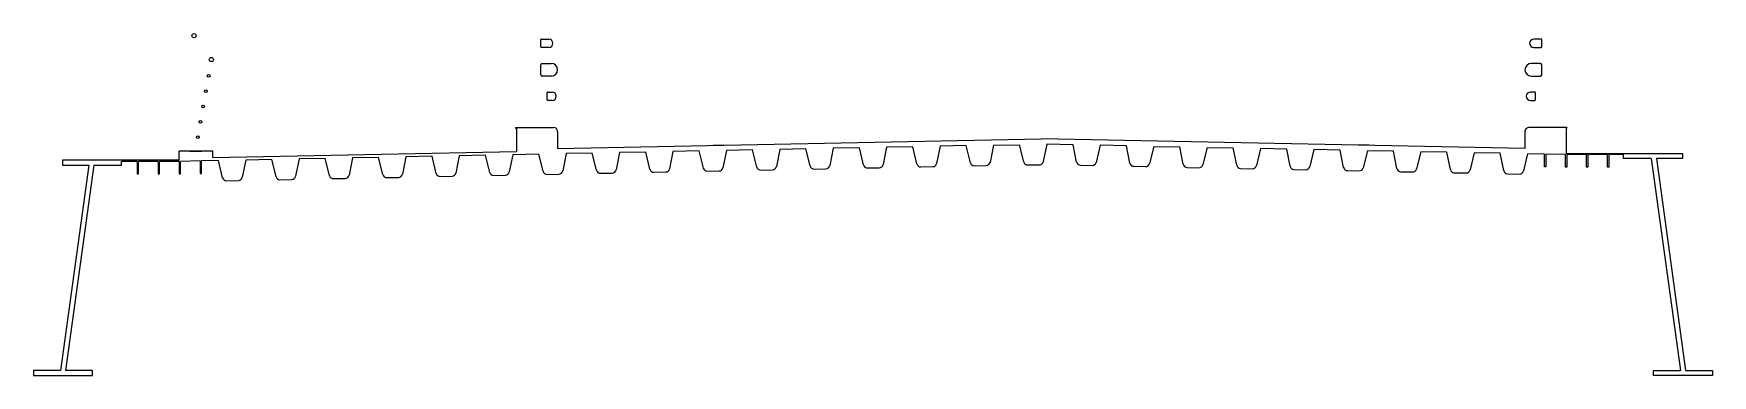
# Model space of a CAD drawing. Header units: millimetres. Extents: x 146683 to 167572, y -23793 to 2998.
# Drawn here: x 147353 to 167313, y -1068 to 2998 of the extents above.
import ezdxf

# ---------------------------------------------------------------- set-up
doc = ezdxf.new("R2010")
doc.units = ezdxf.units.MM
doc.header["$LTSCALE"] = 700
for name, color, linetype in [('3', 3, 'Continuous'), ('6', 6, 'Continuous'), ('CS-STEL-MAJR', 3, 'Continuous'), ('치수선', 1, 'Continuous')]:
    doc.layers.add(name, color=color, linetype=linetype)

msp = doc.modelspace()

# ---------------------------------------------------------------- linework, layer by layer
msp.add_line((149213, 1600), (149353, 1600))
for centre, radius in [((149261, 2973), 25), ((149467, 2689), 25), ((149435, 2494), 16), ((149402, 2312), 16), ((149371, 2130), 16), ((149339, 1948), 16), ((149307, 1766), 16)]:
    msp.add_circle(centre, radius)
at = {"layer": '3'}
for p, q in [((153383, 2538), (153383, 2596)), ((165283, 2538), (165283, 2596)), ((153458, 2233), (153458, 2271)), ((165208, 2233), (165208, 2271)), ((158765, 1672), (159075, 1675)), ((159711, 1675), (159399, 1682)), ((160670, 1656), (160981, 1650)), ((161305, 1643), (161616, 1637)), ((148009, 1432), (147673, -1008)), ((148070, 1432), (147734, -1008)), ((149083, 1492), (148398, 1492)), ((148585, 1478), (148398, 1478)), ((148835, 1478), (148601, 1478)), ((149083, 1478), (148851, 1478)), ((165583, 1572), (165573, 1572)), ((165583, 1572), (166257, 1572)), ((165815, 1558), (165583, 1558)), ((166065, 1558), (165831, 1558)), ((166257, 1558), (166081, 1558)), ((166257, 1572), (166957, 1572)), ((166257, 1512), (166257, 1558)), ((166585, 1512), (166257, 1512)), ((166585, 1512), (166932, -1008)), ((166646, 1512), (166993, -1008)), ((166957, 1512), (166646, 1512)), ((166957, 1572), (166957, 1512))]:
    msp.add_line(p, q, dxfattribs=at)
for points in [[(155266, 1602), (154955, 1595)], [(155901, 1614), (155590, 1608)], [(156536, 1627), (156225, 1621)], [(157171, 1640), (156860, 1634)], [(157806, 1652), (157495, 1646)], [(158441, 1665), (158130, 1659)], [(160346, 1663), (160035, 1669)], [(162251, 1625), (161940, 1631)], [(162886, 1612), (162575, 1618)], [(163521, 1599), (163210, 1605)], [(148398, 1492), (148398, 1492), (147698, 1492), (147698, 1432), (148009, 1432)], [(148070, 1432), (148398, 1432), (148398, 1478)], [(149085, 1478), (149083, 1478)], [(149335, 1483), (149101, 1478)], [(149551, 1487), (149351, 1483)], [(150186, 1500), (149875, 1494)], [(150821, 1513), (150510, 1507)], [(151456, 1525), (151145, 1519)], [(152091, 1538), (151780, 1532)], [(152726, 1551), (152415, 1545)], [(153361, 1564), (153050, 1557)], [(153996, 1576), (153685, 1570)], [(154631, 1589), (154320, 1583)], [(164156, 1587), (163845, 1593)], [(164791, 1574), (164480, 1580)], [(165315, 1563), (165115, 1567)], [(165565, 1558), (165331, 1563)], [(165583, 1558), (165581, 1558)], [(147673, -1008), (147353, -1008), (147353, -1068), (148053, -1068), (148053, -1008), (147734, -1008)], [(166993, -1008), (167313, -1008), (167313, -1068), (166613, -1068), (166613, -1008), (166932, -1008)]]:
    msp.add_lwpolyline(points, dxfattribs=at)
at = {"layer": '6'}
for points in [[(149483, 1525), (153093, 1597)], [(153583, 1632), (159333, 1747)], [(165083, 1632), (159333, 1747)]]:
    msp.add_lwpolyline(points, dxfattribs=at)
at = {"layer": 'CS-STEL-MAJR'}
for p, q in [((153383, 2901), (153383, 2924)), ((153383, 2840), (153383, 2916)), ((153383, 2840), (153383, 2863)), ((153391, 2932), (153478, 2932)), ((153478, 2832), (153391, 2832)), ((153391, 2832), (153392, 2832)), ((165275, 2932), (165188, 2932)), ((165188, 2832), (165275, 2832)), ((165275, 2832), (165274, 2832)), ((165283, 2901), (165283, 2924)), ((165283, 2840), (165283, 2916)), ((165283, 2840), (165283, 2863)), ((153383, 2596), (153383, 2626)), ((153399, 2642), (153508, 2642)), ((165267, 2642), (165158, 2642)), ((165283, 2596), (165283, 2626)), ((153383, 2508), (153383, 2538)), ((153508, 2492), (153399, 2492)), ((165158, 2492), (165267, 2492)), ((165283, 2508), (165283, 2538)), ((153458, 2271), (153458, 2294)), ((153458, 2210), (153458, 2233)), ((153466, 2302), (153518, 2302)), ((153518, 2202), (153466, 2202)), ((165200, 2302), (165148, 2302)), ((165148, 2202), (165200, 2202)), ((165208, 2271), (165208, 2294)), ((165208, 2210), (165208, 2233)), ((153083, 1882), (153535, 1882)), ((153083, 1874), (153093, 1874)), ((153168, 1882), (153508, 1882)), ((153583, 1834), (153583, 1632)), ((165083, 1834), (165083, 1632)), ((165583, 1882), (165131, 1882)), ((165583, 1874), (165573, 1874)), ((149483, 1600), (149083, 1600)), ((149083, 1590), (149083, 1600)), ((149483, 1525), (149483, 1600)), ((155316, 1398), (155266, 1602)), ((155590, 1608), (155549, 1403)), ((155951, 1411), (155901, 1614)), ((156225, 1621), (156184, 1416)), ((156586, 1424), (156536, 1627)), ((156860, 1634), (156819, 1428)), ((157221, 1436), (157171, 1640)), ((157495, 1646), (157454, 1441)), ((157856, 1449), (157806, 1652)), ((158130, 1659), (158089, 1454)), ((158491, 1462), (158441, 1665)), ((158765, 1672), (158724, 1466)), ((159125, 1472), (159075, 1675)), ((159399, 1682), (159358, 1476)), ((159753, 1470), (159711, 1675)), ((160035, 1669), (159986, 1466)), ((160387, 1457), (160346, 1663)), ((160670, 1656), (160621, 1453)), ((161022, 1445), (160981, 1650)), ((161305, 1643), (161256, 1440)), ((161657, 1432), (161616, 1637)), ((161940, 1631), (161891, 1427)), ((162292, 1419), (162251, 1625)), ((162575, 1618), (162526, 1415)), ((162927, 1407), (162886, 1612)), ((163210, 1605), (163161, 1402)), ((163562, 1394), (163521, 1599)), ((149083, 1492), (149083, 1590)), ((149083, 1492), (149083, 1590)), ((149601, 1284), (149551, 1487)), ((149875, 1494), (149834, 1289)), ((150236, 1297), (150186, 1500)), ((150510, 1507), (150469, 1301)), ((150871, 1309), (150821, 1513)), ((151145, 1519), (151104, 1314)), ((151506, 1322), (151456, 1525)), ((151780, 1532), (151739, 1327)), ((152141, 1335), (152091, 1538)), ((152415, 1545), (152374, 1339)), ((152776, 1347), (152726, 1551)), ((153050, 1557), (153009, 1352)), ((153411, 1360), (153361, 1564)), ((153685, 1570), (153644, 1365)), ((154046, 1373), (153996, 1576)), ((154320, 1583), (154279, 1377)), ((154681, 1386), (154631, 1589)), ((154955, 1595), (154914, 1390)), ((157268, 1400), (157408, 1402)), ((157903, 1412), (158043, 1415)), ((158538, 1425), (158678, 1428)), ((159173, 1435), (159312, 1438)), ((159799, 1432), (159938, 1429)), ((160433, 1419), (160573, 1416)), ((161068, 1406), (161208, 1403)), ((163845, 1593), (163796, 1389)), ((164197, 1381), (164156, 1587)), ((164480, 1580), (164431, 1377)), ((164832, 1369), (164791, 1574)), ((165115, 1567), (165066, 1364)), ((149648, 1247), (149788, 1250)), ((150283, 1260), (150423, 1263)), ((150918, 1273), (151058, 1275)), ((151553, 1285), (151693, 1288)), ((152188, 1298), (152328, 1301)), ((152823, 1311), (152963, 1314)), ((153458, 1323), (153598, 1326)), ((154093, 1336), (154233, 1339)), ((154728, 1349), (154868, 1352)), ((155363, 1362), (155503, 1364)), ((155998, 1374), (156138, 1377)), ((156633, 1387), (156773, 1390)), ((161703, 1394), (161843, 1391)), ((162338, 1381), (162478, 1378)), ((162973, 1368), (163113, 1365)), ((163608, 1355), (163748, 1353)), ((164243, 1343), (164383, 1340)), ((164878, 1330), (165018, 1327))]:
    msp.add_line(p, q, dxfattribs=at)
for points in [[(153083, 1882), (153083, 1874)], [(153093, 1874), (153093, 1597)], [(165573, 1874), (165573, 1572)], [(165583, 1882), (165583, 1874)], [(148585, 1478), (148585, 1328), (148601, 1328), (148601, 1478)], [(148835, 1478), (148835, 1328), (148851, 1328), (148851, 1478)], [(149085, 1478), (149085, 1478), (149085, 1328), (149101, 1328), (149101, 1478)], [(149335, 1483), (149335, 1483), (149335, 1333), (149351, 1333), (149351, 1483)], [(165331, 1563), (165331, 1563), (165331, 1413), (165315, 1413), (165315, 1563)], [(165331, 1563), (165331, 1413), (165315, 1413), (165315, 1563)], [(165581, 1558), (165581, 1558), (165581, 1408), (165565, 1408), (165565, 1558)], [(165581, 1558), (165581, 1408), (165565, 1408), (165565, 1558)], [(165831, 1558), (165831, 1408), (165815, 1408), (165815, 1558)], [(166081, 1558), (166081, 1408), (166065, 1408), (166065, 1558)]]:
    msp.add_lwpolyline(points, dxfattribs=at)
for centre, radius, start, end in [((153391, 2924), 8, 90, 180), ((153391, 2840), 8, 180, 270), ((153391, 2840), 8, 180, 270), ((153478, 2882), 50, 270, 90), ((165188, 2882), 50, 90, 270), ((165275, 2924), 8, 360, 90), ((165275, 2840), 8, 270, 360), ((165275, 2840), 8, 270, 360), ((153399, 2626), 16, 90, 180), ((153508, 2567), 75, 270, 90), ((165158, 2567), 75, 90, 270), ((165267, 2626), 16, 360, 90), ((153399, 2508), 16, 180, 270), ((165267, 2508), 16, 270, 360), ((153466, 2294), 8, 90, 180), ((153466, 2210), 8, 180, 270), ((153518, 2252), 50, 0, 90), ((153518, 2252), 50, 270, 0), ((165148, 2252), 50, 90, 180), ((165148, 2252), 50, 180, 270), ((165200, 2294), 8, 360, 90), ((165200, 2210), 8, 270, 360), ((153535, 1834), 48, 0, 90), ((165131, 1834), 48, 90, 180), ((155362, 1410), 48, 193.6796, 271.1458), ((155502, 1412), 48, 271.1458, 348.6119), ((155997, 1422), 48, 193.6796, 271.1458), ((156137, 1425), 48, 271.1458, 348.6119), ((156632, 1435), 48, 193.6796, 271.1458), ((156772, 1438), 48, 271.1458, 348.6119), ((157267, 1448), 48, 193.6796, 271.1458), ((157407, 1450), 48, 271.1458, 348.6119), ((157902, 1460), 48, 193.6796, 271.1458), ((158042, 1463), 48, 271.1458, 348.6119), ((158537, 1473), 48, 193.6796, 271.1458), ((158677, 1476), 48, 271.1458, 348.6119), ((159172, 1483), 48, 193.6796, 271.1458), ((159311, 1486), 48, 271.1458, 348.6119), ((159800, 1480), 48, 191.3881, 268.8542), ((159939, 1477), 48, 268.8542, 346.3204), ((160434, 1467), 48, 191.3881, 268.8542), ((160574, 1464), 48, 268.8542, 346.3204), ((161069, 1454), 48, 191.3881, 268.8542), ((161209, 1451), 48, 268.8542, 346.3204), ((161704, 1442), 48, 191.3881, 268.8542), ((161844, 1439), 48, 268.8542, 346.3204), ((162339, 1429), 48, 191.3881, 268.8542), ((162479, 1426), 48, 268.8542, 346.3204), ((162974, 1416), 48, 191.3881, 268.8542), ((163114, 1413), 48, 268.8542, 346.3204), ((149647, 1295), 48, 193.6796, 271.1458), ((149787, 1298), 48, 271.1458, 348.6119), ((150282, 1308), 48, 193.6796, 271.1458), ((150422, 1311), 48, 271.1458, 348.6119), ((150917, 1321), 48, 193.6796, 271.1458), ((151057, 1323), 48, 271.1458, 348.6119), ((151552, 1333), 48, 193.6796, 271.1458), ((151692, 1336), 48, 271.1458, 348.6119), ((152187, 1346), 48, 193.6796, 271.1458), ((152327, 1349), 48, 271.1458, 348.6119), ((152822, 1359), 48, 193.6796, 271.1458), ((152962, 1362), 48, 271.1458, 348.6119), ((153457, 1371), 48, 193.6796, 271.1458), ((153597, 1374), 48, 271.1458, 348.6119), ((154092, 1384), 48, 193.6796, 271.1458), ((154232, 1387), 48, 271.1458, 348.6119), ((154727, 1397), 48, 193.6796, 271.1458), ((154867, 1400), 48, 271.1458, 348.6119), ((163609, 1403), 48, 191.3881, 268.8542), ((163749, 1401), 48, 268.8542, 346.3204), ((164244, 1391), 48, 191.3881, 268.8542), ((164384, 1388), 48, 268.8542, 346.3204), ((164879, 1378), 48, 191.3881, 268.8542), ((165019, 1375), 48, 268.8542, 346.3204)]:
    msp.add_arc(centre, radius, start, end, dxfattribs=at)
at = {"layer": '치수선'}
for p, q in [((155433, 1669), (155733, 1675)), ((163233, 1669), (162933, 1675))]:
    msp.add_line(p, q, dxfattribs=at)

doc.saveas('drawing.dxf')
